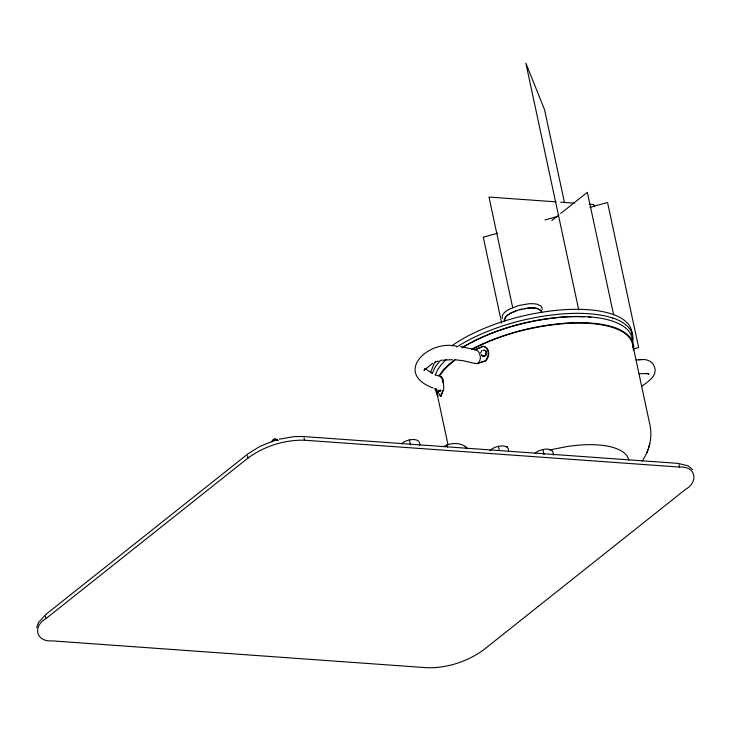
<?xml version="1.0" encoding="UTF-8"?>
<svg xmlns="http://www.w3.org/2000/svg" width="731" height="731" viewBox="0 0 731 731"><rect width="100%" height="100%" fill="white"/><g stroke="black" fill="none" stroke-linecap="round" stroke-linejoin="round"><path stroke-width="1.1" d="M504.509 320.516L505.514 317.418A20.724 7.867 -12.1 0 1 510.923 313.124L517.228 310.41M542.411 309.304L541.452 306.353L537.568 304.379A19.198 7.283 -12.1 0 0 528.933 303.758L518.517 305.558L509.114 309.295A22.515 8.544 -12.1 0 0 503.239 313.955L502.17 316.249L502.471 318.305M632.772 341.45C635.093 329.252 622.913 321 612.697 318.049M633.402 350.652C636.198 337.009 621.368 328.849 610.184 326.218A94.527 35.874 -12.1 0 0 566.507 323.084C533.685 325.587 501.046 333.957 471.769 349.171M641.964 461.261C649.247 451.045 652.436 438.043 650.097 425.661L632.708 344.539C630.204 334.021 618.993 329.224 609.572 326.556A93.76 35.581 -12.1 0 0 566.251 323.449C533.694 325.925 501.32 334.231 472.281 349.317M480.541 353.11L482.158 350.231M36.669 627.673L38.551 622.355L46.044 614.278L248.01 453.805L259.715 446.504L274.253 440.656M440.455 390.071L440.309 390.875A2.97 0.612 82.9 0 1 440.126 391.295M437.896 389.797A8.653 2.458 84.9 0 0 440.875 396.101L443.818 388.846L443.16 379.709A9.457 3.39 87 0 0 441.625 376.867L441.296 376.648A4.066 1.462 87 0 0 440.629 376.885M430.733 372.106L434.113 363.581A112.236 42.59 -12.1 0 1 435.566 361.379M435.119 375.167L437.878 369.347L440.747 365.372A110.801 42.042 -12.1 0 1 446.44 359.35M646.752 453.056L647.995 449.474M648.543 447.829L649.822 444.137M440.875 396.111L442.858 390.957L441.816 390.875M432.249 373.386L434.936 367.638A112.3 42.617 -12.1 0 1 440.629 360.255M271.786 441.816L273.814 440.016L276.674 440.565M272.581 441.085C273.284 438.892 276.665 438.372 277.899 440.364M424.738 369.374L424.09 370.58L425.076 369L424.272 369.996L432.734 363.252M439.203 375.524L442.072 371.549A110.801 42.042 -12.1 0 1 455.029 359.551M439.98 375.46L442.831 371.522A109.906 41.704 -12.1 0 1 455.678 359.615M490.081 450.78C493.032 446.047 509.416 442.712 508.502 450.926M401.52 443.909C405.276 439.386 421.147 436.233 419.731 445.599M535.019 453.476C538.784 448.953 554.646 445.8 553.23 455.166M46.007 618.554C32.584 626.065 35.819 642.129 52.02 640.859L426.995 667.732C447.043 668.271 467.337 661.692 483.52 649.905L685.541 489.386C698.955 481.875 695.72 465.821 679.519 467.082L304.544 440.217C284.496 439.678 264.211 446.248 248.028 458.045L46.007 618.554L45.505 616.242M551.814 220.561L558.923 214.905M560.695 213.498L587.358 192.29L613.647 314.915M641.699 386.233C647.794 381.884 658.046 375.816 654.373 366.697C652.582 361.141 646.56 358.93 641.16 359.634M273.421 439.459L272.069 441.067A2.458 2.403 12.7 0 0 271.969 441.752M507.606 446.751L506.821 446.952M552.106 449.94L551.503 450.113M443.626 446.65C450.625 442.255 461.626 442.228 467.456 448.35M474.51 349.957L483.027 346.348A8.653 7.063 -66.6 0 1 488.564 351.876A8.653 7.063 -66.6 0 1 485.695 360.767L477.032 363.691L474.876 363.307M475.634 349.61L483.027 346.348M485.695 360.776L477.608 363.344C481.93 360.447 480.76 352.945 476.85 350.14A4.815 3.737 -71.8 0 0 475.324 349.811M435.374 362.019L438.362 361.013M541.863 312.091L540.949 310.337L537.322 308.491A17.928 6.807 -12.1 0 0 529.253 307.915L517.146 310.319L510.75 313.078A21.016 7.977 -12.1 0 0 505.267 317.437L504.262 319.575L504.545 321.494M497.564 233.189L483.264 237.182L501.685 323.111M544.86 219.985L558.055 216.294M589.954 207.394L607.552 202.478L638.647 347.554L633.147 349.089M519.531 309.588L521.98 308.975M279.333 439.194L294.173 436.599L302.89 436.498L677.811 463.353L688.099 465.821L692.632 469.704M549.383 450.013L568.49 446.257L580.889 444.96A67.755 25.713 -12.1 0 1 612.194 447.198C619.002 449.136 627.107 452.599 628.916 460.201M441.606 360.264L452.398 359.661M524.419 308.592L529.171 308.025A17.681 6.707 -12.1 0 1 537.121 308.601L540.693 310.419L541.607 312.155M636.071 360.017L641.882 359.606M639.406 373.806L646.277 373.495L645.528 373.44L649.009 374.171L647.712 373.377M638.739 359.743L639.415 359.716M440.491 376.703L441.031 376.931A9.476 2.686 84.9 0 1 442.365 379.791L442.995 382.788M456.546 346.211C427.754 339.44 393.415 373.185 433.008 387.997M556.117 201.857L488.993 197.068L512.687 307.587M560.668 202.185L574.319 203.154M589.113 204.205L593.663 204.534L594.139 206.763M456.043 359.862L463.308 360.748L475.232 363.526M460.557 346.613L476.119 349.875M276.885 439.943L278.118 440.546M435.31 374.738L440.756 376.703M432.514 373.523L424.939 368.47M277.415 440.345L275.633 439.157A3.189 3.116 12.7 0 0 273.412 439.459M434.506 388.764L435.749 390.208M438.015 396.165L436.617 393.817L435.402 388.709M436.206 388.536L437.412 393.607M679.026 464.761L679.519 467.082M564.442 202.423L544.577 109.769L525.845 63.149L578.733 309.862M542.941 449.501L544.028 454.581M498.441 446.312L499.31 450.378M465.364 446.248L465.802 448.286M436.343 390.29L448.021 444.731M446.933 444.932L447.363 446.97M409.442 439.934L410.53 445.015M304.05 437.896L304.544 440.217M247.526 455.724L248.028 458.045M632.397 340.82C631.959 328.722 618.983 322.791 608.859 320.041A94.527 35.874 -12.1 0 0 565.182 316.907C530.551 319.575 496.047 328.676 465.601 345.626A110.801 42.042 -12.1 0 0 461.955 347.801M632.708 344.539L632.982 348.047M632.123 334.688C632.251 323.559 621.158 316.971 611.792 314.01A96.2 36.504 -12.1 0 0 558.192 310.163C527.883 313.151 497.902 321.073 470.572 334.615A112.236 42.59 -12.1 0 0 451.813 345.845M584.316 316.87A91.631 34.768 -12.1 0 0 558.018 317.446C529.153 320.288 500.598 327.835 474.565 340.737A106.909 40.57 -12.1 0 0 462.421 347.59M588.473 317.172A91.631 34.768 -12.1 0 1 591.498 317.464M456.866 347.006A112.3 42.617 -12.1 0 1 471.413 338.663C498.752 325.103 528.751 317.181 559.069 314.202A96.254 36.523 -12.1 0 1 612.715 318.04M484.626 350.377A2.997 2.449 -66.6 0 1 486.38 353.146A2.997 2.449 -66.6 0 1 484.086 356.088L483.164 356.134A2.997 2.321 -71.8 0 1 481.747 355.001M482.762 346.275A8.653 6.716 -71.8 0 1 488.07 351.693A8.653 6.716 -71.8 0 1 485.457 360.685M484.324 350.268A2.997 2.321 -71.8 0 1 485.932 353.576A2.961 2.303 -71.8 0 1 482.981 356.07A2.997 2.321 -71.8 0 1 481.565 354.928M483.419 350.313A2.997 2.321 -71.8 0 1 484.361 350.25M440.144 390.098A2.997 0.85 84.9 0 1 439.02 390.857M441.268 396.065A8.653 1.791 82.9 0 1 440.912 395.955M440.537 395.535A8.653 1.791 82.9 0 1 440.144 394.822M486.005 355.156A2.933 2.412 -65.7 0 1 484.196 356.253M486.608 351.94A3.015 2.476 -65.7 0 0 486.078 351.081L485.274 350.569A2.933 2.412 -65.7 0 0 484.306 350.487"/></g></svg>
